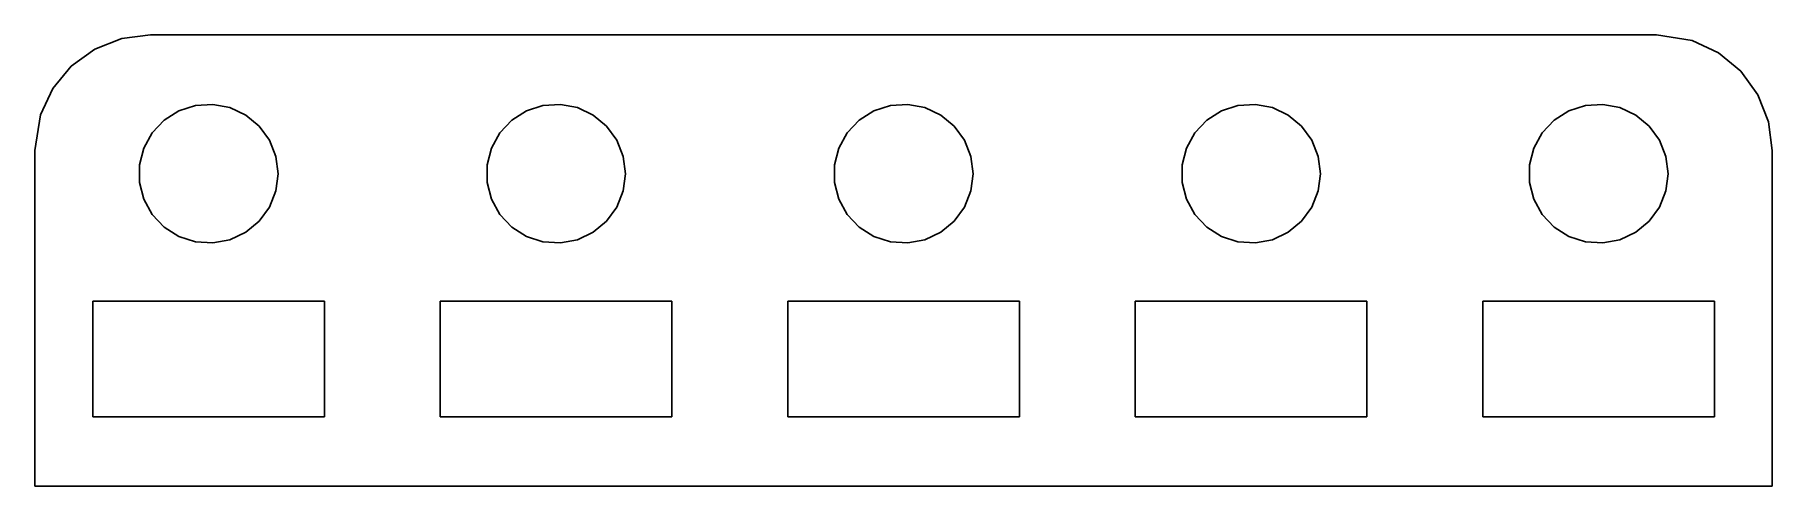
# Model space of a CAD drawing. Header units: metres. Extents: x -37.5 to 37.5, y -13.5 to 6.
import ezdxf

# ---------------------------------------------------------------- set-up
doc = ezdxf.new("R2010")
doc.units = ezdxf.units.M

msp = doc.modelspace()

# ---------------------------------------------------------------- linework, layer by layer
for p, q in [((-32.5, 6), (-33.7435, 5.84291)), ((32.5, 6), (-32.5, 6)), ((34.0451, 5.75528), (32.5, 6)), ((-34.9088, 5.38153), (-35.9227, 4.64484)), ((-33.7435, 5.84291), (-34.9088, 5.38153)), ((35.1791, 5.22163), (34.0451, 5.75528)), ((-35.9227, 4.64484), (-36.7216, 3.67914)), ((36.1448, 4.42273), (35.1791, 5.22163)), ((36.8815, 3.40877), (36.1448, 4.42273)), ((-36.7216, 3.67914), (-37.2553, 2.54509)), ((37.3429, 2.24345), (36.8815, 3.40877)), ((-37.2553, 2.54509), (-37.5, 1)), ((-32.427, 1.76335), (-31.9123, 2.31154)), ((-31.9123, 2.31154), (-31.2773, 2.71448)), ((-31.2773, 2.71448), (-30.5621, 2.94685)), ((-30.5621, 2.94685), (-29.8116, 2.99408)), ((-29.8116, 2.99408), (-29.0729, 2.85316)), ((-29.0729, 2.85316), (-28.3925, 2.53297)), ((-28.3925, 2.53297), (-27.8131, 2.05363)), ((-17.427, 1.76335), (-16.9123, 2.31154)), ((-16.9123, 2.31154), (-16.2773, 2.71448)), ((-16.2773, 2.71448), (-15.5621, 2.94685)), ((-15.5621, 2.94685), (-14.8116, 2.99408)), ((-14.8116, 2.99408), (-14.0729, 2.85316)), ((-14.0729, 2.85316), (-13.3925, 2.53297)), ((-13.3925, 2.53297), (-12.8131, 2.05363)), ((-2.42705, 1.76335), (-1.91226, 2.31154)), ((-1.91226, 2.31154), (-1.27733, 2.71448)), ((-1.27733, 2.71448), (-0.562134, 2.94685)), ((-0.562134, 2.94685), (0.18837, 2.99408)), ((0.18837, 2.99408), (0.927048, 2.85316)), ((0.927048, 2.85316), (1.60747, 2.53297)), ((1.60747, 2.53297), (2.1869, 2.05363)), ((12.5729, 1.76335), (13.0877, 2.31154)), ((13.0877, 2.31154), (13.7227, 2.71448)), ((13.7227, 2.71448), (14.4379, 2.94685)), ((14.4379, 2.94685), (15.1884, 2.99408)), ((15.1884, 2.99408), (15.927, 2.85316)), ((15.927, 2.85316), (16.6075, 2.53297)), ((16.6075, 2.53297), (17.1869, 2.05363)), ((27.5729, 1.76335), (28.0877, 2.31154)), ((28.0877, 2.31154), (28.7227, 2.71448)), ((28.7227, 2.71448), (29.4379, 2.94685)), ((29.4379, 2.94685), (30.1884, 2.99408)), ((30.1884, 2.99408), (30.927, 2.85316)), ((30.927, 2.85316), (31.6075, 2.53297)), ((31.6075, 2.53297), (32.1869, 2.05363)), ((-32.7893, 1.10437), (-32.427, 1.76335)), ((-27.8131, 2.05363), (-27.3711, 1.44525)), ((-17.7893, 1.10437), (-17.427, 1.76335)), ((-12.8131, 2.05363), (-12.3711, 1.44525)), ((-2.78932, 1.10437), (-2.42705, 1.76335)), ((2.1869, 2.05363), (2.62891, 1.44525)), ((12.2107, 1.10437), (12.5729, 1.76335)), ((17.1869, 2.05363), (17.6289, 1.44525)), ((27.2107, 1.10437), (27.5729, 1.76335)), ((32.1869, 2.05363), (32.6289, 1.44525)), ((37.5, 1), (37.3429, 2.24345)), ((-37.5, 1), (-37.5, -13.5)), ((-32.9763, 0.375992), (-32.7893, 1.10437)), ((-27.3711, 1.44525), (-27.0942, 0.746063)), ((-17.9763, 0.375992), (-17.7893, 1.10437)), ((-12.3711, 1.44525), (-12.0942, 0.746063)), ((-2.97633, 0.375992), (-2.78932, 1.10437)), ((2.62891, 1.44525), (2.90575, 0.746063)), ((12.0237, 0.375992), (12.2107, 1.10437)), ((17.6289, 1.44525), (17.9057, 0.746063)), ((27.0237, 0.375992), (27.2107, 1.10437)), ((32.6289, 1.44525), (32.9057, 0.746063)), ((37.5, -13.5), (37.5, 1)), ((-32.9763, -0.375992), (-32.9763, 0.375992)), ((-27.0942, 0.746063), (-27, 0)), ((-27, 0), (-27.0942, -0.746063)), ((-17.9763, -0.375992), (-17.9763, 0.375992)), ((-12.0942, 0.746063), (-12, 0)), ((-12, 0), (-12.0942, -0.746063)), ((-2.97633, -0.375992), (-2.97633, 0.375992)), ((2.90575, 0.746063), (3, 0)), ((3, 0), (2.90575, -0.746063)), ((12.0237, -0.375992), (12.0237, 0.375992)), ((17.9057, 0.746063), (18, 0)), ((18, 0), (17.9057, -0.746063)), ((27.0237, -0.375992), (27.0237, 0.375992)), ((32.9057, 0.746063), (33, 0)), ((33, 0), (32.9057, -0.746063)), ((-32.7893, -1.10437), (-32.9763, -0.375992)), ((-27.0942, -0.746063), (-27.3711, -1.44525)), ((-17.7893, -1.10437), (-17.9763, -0.375992)), ((-12.0942, -0.746063), (-12.3711, -1.44525)), ((-2.78932, -1.10437), (-2.97633, -0.375992)), ((2.90575, -0.746063), (2.62891, -1.44525)), ((12.2107, -1.10437), (12.0237, -0.375992)), ((17.9057, -0.746063), (17.6289, -1.44525)), ((27.2107, -1.10437), (27.0237, -0.375992)), ((32.9057, -0.746063), (32.6289, -1.44525)), ((-32.427, -1.76335), (-32.7893, -1.10437)), ((-27.3711, -1.44525), (-27.8131, -2.05363)), ((-17.427, -1.76335), (-17.7893, -1.10437)), ((-12.3711, -1.44525), (-12.8131, -2.05363)), ((-2.42705, -1.76335), (-2.78932, -1.10437)), ((2.62891, -1.44525), (2.1869, -2.05363)), ((12.5729, -1.76335), (12.2107, -1.10437)), ((17.6289, -1.44525), (17.1869, -2.05363)), ((27.5729, -1.76335), (27.2107, -1.10437)), ((32.6289, -1.44525), (32.1869, -2.05363)), ((-31.9123, -2.31154), (-32.427, -1.76335)), ((-27.8131, -2.05363), (-28.3925, -2.53297)), ((-16.9123, -2.31154), (-17.427, -1.76335)), ((-12.8131, -2.05363), (-13.3925, -2.53297)), ((-1.91226, -2.31154), (-2.42705, -1.76335)), ((2.1869, -2.05363), (1.60747, -2.53297)), ((13.0877, -2.31154), (12.5729, -1.76335)), ((17.1869, -2.05363), (16.6075, -2.53297)), ((28.0877, -2.31154), (27.5729, -1.76335)), ((32.1869, -2.05363), (31.6075, -2.53297)), ((-31.2773, -2.71448), (-31.9123, -2.31154)), ((-30.5621, -2.94685), (-31.2773, -2.71448)), ((-29.8116, -2.99408), (-30.5621, -2.94685)), ((-29.0729, -2.85316), (-29.8116, -2.99408)), ((-28.3925, -2.53297), (-29.0729, -2.85316)), ((-16.2773, -2.71448), (-16.9123, -2.31154)), ((-15.5621, -2.94685), (-16.2773, -2.71448)), ((-14.8116, -2.99408), (-15.5621, -2.94685)), ((-14.0729, -2.85316), (-14.8116, -2.99408)), ((-13.3925, -2.53297), (-14.0729, -2.85316)), ((-1.27733, -2.71448), (-1.91226, -2.31154)), ((-0.562134, -2.94685), (-1.27733, -2.71448)), ((0.18837, -2.99408), (-0.562134, -2.94685)), ((0.927048, -2.85316), (0.18837, -2.99408)), ((1.60747, -2.53297), (0.927048, -2.85316)), ((13.7227, -2.71448), (13.0877, -2.31154)), ((14.4379, -2.94685), (13.7227, -2.71448)), ((15.1884, -2.99408), (14.4379, -2.94685)), ((15.927, -2.85316), (15.1884, -2.99408)), ((16.6075, -2.53297), (15.927, -2.85316)), ((28.7227, -2.71448), (28.0877, -2.31154)), ((29.4379, -2.94685), (28.7227, -2.71448)), ((30.1884, -2.99408), (29.4379, -2.94685)), ((30.927, -2.85316), (30.1884, -2.99408)), ((31.6075, -2.53297), (30.927, -2.85316)), ((-35, -10.5), (-35, -5.5)), ((-35, -5.5), (-25, -5.5)), ((-25, -5.5), (-25, -10.5)), ((-20, -10.5), (-20, -5.5)), ((-20, -5.5), (-10, -5.5)), ((-10, -5.5), (-10, -10.5)), ((-5, -10.5), (-5, -5.5)), ((-5, -5.5), (5, -5.5)), ((5, -5.5), (5, -10.5)), ((10, -10.5), (10, -5.5)), ((10, -5.5), (20, -5.5)), ((20, -5.5), (20, -10.5)), ((25, -10.5), (25, -5.5)), ((25, -5.5), (35, -5.5)), ((35, -5.5), (35, -10.5)), ((-25, -10.5), (-35, -10.5)), ((-10, -10.5), (-20, -10.5)), ((5, -10.5), (-5, -10.5)), ((20, -10.5), (10, -10.5)), ((35, -10.5), (25, -10.5)), ((-37.5, -13.5), (37.5, -13.5))]:
    msp.add_line(p, q)

doc.saveas('drawing.dxf')
